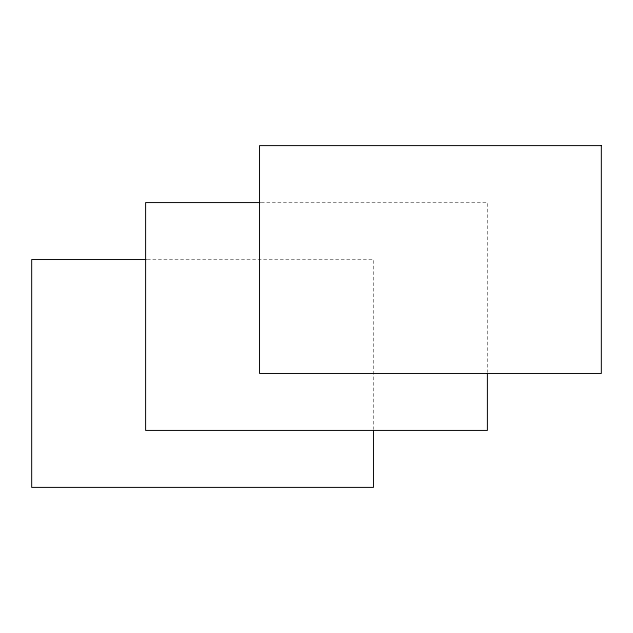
<?xml version="1.0" encoding="UTF-8"?>
<svg xmlns="http://www.w3.org/2000/svg" width="633" height="633" viewBox="0 0 633 633"><rect width="100%" height="100%" fill="white"/><g stroke="black" fill="none" stroke-linecap="round" stroke-linejoin="round"><path stroke-width="0.47" stroke-dasharray="3.17 2.37" d="M261.176 202.56L487.41 202.56L487.41 372.236M147.236 259.53L373.47 259.53L373.47 429.206"/><path stroke-width="0.95" d="M260.187 202.56L145.59 202.56L145.59 430.44L487.41 430.44L487.41 373.225M146.247 259.53L31.65 259.53L31.65 487.41L373.47 487.41L373.47 430.195M601.35 145.59L259.53 145.59L259.53 373.47L601.35 373.47L601.35 145.59"/></g></svg>
